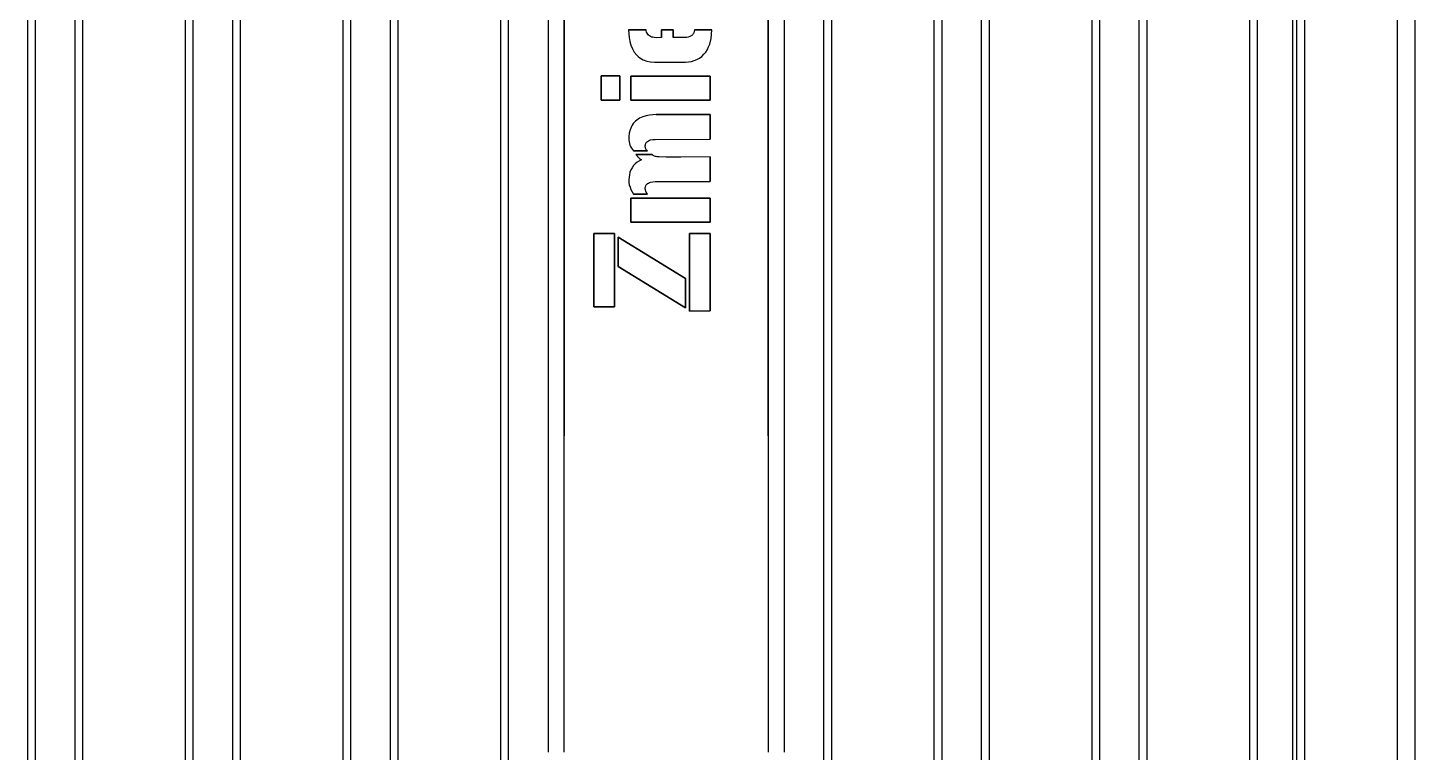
# Model space of a CAD drawing. Header units: millimetres. Extents: x 10366 to 18128, y 24546 to 29685.
# Drawn here: x 17330.2 to 17682.1, y 28093.4 to 28277.1 of the extents above; entities that cross this region are included whole.
import ezdxf

# ---------------------------------------------------------------- set-up
doc = ezdxf.new("R2010")
doc.units = ezdxf.units.MM
doc.header["$LTSCALE"] = 3
doc.layers.add('DomyÅ›lny', color=7, linetype='Continuous')

msp = doc.modelspace()

# ---------------------------------------------------------------- linework, layer by layer
at = {"layer": 'DomyÅ›lny'}
for p, q in [((17330.15, 27740.94), (17330.15, 28446.94)), ((17332.15, 27740.94), (17332.15, 28446.94)), ((17342.15, 27740.94), (17342.15, 28446.94)), ((17344.15, 27740.94), (17344.15, 28446.94)), ((17370.15, 27740.94), (17370.15, 28446.94)), ((17372.15, 27740.94), (17372.15, 28446.94)), ((17382.15, 27740.94), (17382.15, 28446.94)), ((17384.15, 27740.94), (17384.15, 28446.94)), ((17410.15, 27740.94), (17410.15, 28446.94)), ((17412.15, 27740.94), (17412.15, 28446.94)), ((17422.15, 27740.94), (17422.15, 28446.94)), ((17424.15, 27740.94), (17424.15, 28446.94)), ((17450.15, 27740.94), (17450.15, 28446.94)), ((17452.15, 27740.94), (17452.15, 28446.94)), ((17532.13, 27740.94), (17532.13, 28446.94)), ((17534.13, 27740.94), (17534.13, 28446.94)), ((17560.13, 27740.94), (17560.13, 28446.94)), ((17562.13, 27740.94), (17562.13, 28446.94)), ((17572.13, 27740.94), (17572.13, 28446.94)), ((17574.13, 27740.94), (17574.13, 28446.94)), ((17600.13, 27740.94), (17600.13, 28446.94)), ((17602.13, 27740.94), (17602.13, 28446.94)), ((17612.13, 27740.94), (17612.13, 28446.94)), ((17614.13, 27740.94), (17614.13, 28446.94)), ((17640.13, 27740.94), (17640.13, 28446.94)), ((17642.13, 27740.94), (17642.13, 28446.94)), ((17652.13, 27740.94), (17652.13, 28446.94)), ((17654.13, 27740.94), (17654.13, 28446.94)), ((17677.64, 27740.94), (17677.64, 28446.94)), ((17682.13, 27740.94), (17682.13, 28446.94)), ((17462.13, 28441.81), (17462.13, 28093.44)), ((17466.26, 28093.44), (17466.26, 28441.81)), ((17518, 28441.81), (17518, 28093.44)), ((17522.13, 28093.44), (17522.13, 28441.81)), ((17466.26, 28413.69), (17466.26, 28173.64)), ((17466.26, 28413.69), (17466.26, 28173.64)), ((17518, 28173.64), (17518, 28413.69)), ((17518, 28173.64), (17518, 28413.69)), ((17651.08, 27788.47), (17651.08, 28401.72)), ((17487, 28276.63), (17482.56, 28276.63)), ((17482.56, 28276.63), (17487, 28276.63)), ((17490.89, 28276.63), (17490.89, 28274.63)), ((17493.88, 28276.63), (17490.89, 28276.63)), ((17490.89, 28274.63), (17490.89, 28276.63)), ((17490.89, 28276.63), (17493.88, 28276.63)), ((17493.88, 28274.63), (17493.88, 28276.63)), ((17493.88, 28276.63), (17493.88, 28274.63)), ((17503.72, 28276.63), (17499.32, 28276.63)), ((17499.32, 28276.63), (17503.72, 28276.63)), ((17475.59, 28264.94), (17475.59, 28258.8)), ((17480.34, 28264.94), (17475.59, 28264.94)), ((17475.59, 28258.8), (17475.59, 28264.94)), ((17475.59, 28264.94), (17480.34, 28264.94)), ((17480.34, 28258.8), (17480.34, 28264.94)), ((17480.34, 28264.94), (17480.34, 28258.8)), ((17483.11, 28264.87), (17483.11, 28258.8)), ((17503.23, 28264.87), (17483.11, 28264.87)), ((17483.11, 28258.8), (17483.11, 28264.87)), ((17483.11, 28264.87), (17503.23, 28264.87)), ((17503.23, 28258.8), (17503.23, 28264.87)), ((17503.23, 28264.87), (17503.23, 28258.8)), ((17475.59, 28258.8), (17480.34, 28258.8)), ((17480.34, 28258.8), (17475.59, 28258.8)), ((17483.11, 28258.8), (17503.23, 28258.8)), ((17503.23, 28258.8), (17483.11, 28258.8)), ((17489.6, 28255.16), (17503.23, 28255.16)), ((17503.23, 28255.16), (17489.6, 28255.16)), ((17503.23, 28255.16), (17503.23, 28248.85)), ((17503.23, 28248.85), (17503.23, 28255.16)), ((17487.36, 28245.89), (17483.78, 28245.89)), ((17483.78, 28245.89), (17487.36, 28245.89)), ((17488.58, 28244.98), (17484.39, 28244.98)), ((17484.39, 28244.98), (17488.58, 28244.98)), ((17503.23, 28238.13), (17503.23, 28244.45)), ((17503.23, 28244.45), (17503.23, 28238.13)), ((17483.11, 28233.94), (17483.11, 28227.81)), ((17503.23, 28233.94), (17483.11, 28233.94)), ((17483.11, 28227.81), (17483.11, 28233.94)), ((17483.11, 28233.94), (17503.23, 28233.94)), ((17483.78, 28234.98), (17487.36, 28234.98)), ((17487.36, 28234.98), (17483.78, 28234.98)), ((17503.23, 28227.81), (17503.23, 28233.94)), ((17503.23, 28233.94), (17503.23, 28227.81)), ((17483.11, 28227.81), (17503.23, 28227.81)), ((17503.23, 28227.81), (17483.11, 28227.81)), ((17473.78, 28224.94), (17473.78, 28206.34)), ((17478.99, 28224.94), (17473.78, 28224.94)), ((17473.78, 28206.34), (17473.78, 28224.94)), ((17473.78, 28224.94), (17478.99, 28224.94)), ((17478.99, 28206.34), (17478.99, 28224.94)), ((17478.99, 28224.94), (17478.99, 28206.34)), ((17497, 28213.57), (17479.95, 28224.06)), ((17479.95, 28224.06), (17479.95, 28216.58)), ((17479.95, 28216.58), (17479.95, 28224.06)), ((17479.95, 28224.06), (17497, 28213.57)), ((17498.01, 28224.94), (17498.01, 28205.28)), ((17503.23, 28224.94), (17498.01, 28224.94)), ((17498.01, 28205.28), (17498.01, 28224.94)), ((17498.01, 28224.94), (17503.23, 28224.94)), ((17503.23, 28205.32), (17503.23, 28224.94)), ((17503.23, 28224.94), (17503.23, 28205.32)), ((17479.95, 28216.58), (17497, 28206.08)), ((17497, 28206.08), (17479.95, 28216.58)), ((17497, 28206.08), (17497, 28213.57)), ((17497, 28213.57), (17497, 28206.08)), ((17473.78, 28206.34), (17478.99, 28206.34)), ((17478.99, 28206.34), (17473.78, 28206.34)), ((17498.01, 28205.28), (17503.23, 28205.32)), ((17503.23, 28205.32), (17498.01, 28205.28))]:
    msp.add_line(p, q, dxfattribs=at)
for points in [[(17482.56, 28276.63, 0), (17482.71, 28274.65, 0), (17482.89, 28273.68, 0), (17483.16, 28272.72, 0), (17483.53, 28271.8, 0), (17484.02, 28270.94, 0), (17484.64, 28270.17, 0), (17485, 28269.83, 0), (17485.39, 28269.53, 0), (17485.81, 28269.26, 0), (17486.25, 28269.03, 0), (17487.17, 28268.68, 0), (17488.14, 28268.47, 0), (17489.12, 28268.38, 0), (17497.04, 28268.4, 0), (17498.51, 28268.61, 0), (17499.22, 28268.82, 0), (17499.91, 28269.1, 0), (17500.56, 28269.45, 0), (17501.16, 28269.89, 0), (17501.7, 28270.4, 0), (17502.17, 28270.98, 0), (17502.56, 28271.61, 0), (17502.88, 28272.28, 0), (17503.14, 28272.97, 0), (17503.5, 28274.41, 0), (17503.72, 28276.63, 0)], [(17482.56, 28276.63, 0), (17482.71, 28274.65, 0), (17482.89, 28273.68, 0), (17483.16, 28272.72, 0), (17483.53, 28271.8, 0), (17484.02, 28270.94, 0), (17484.64, 28270.17, 0), (17485, 28269.83, 0), (17485.39, 28269.53, 0), (17485.81, 28269.26, 0), (17486.25, 28269.03, 0), (17487.17, 28268.68, 0), (17488.14, 28268.47, 0), (17489.12, 28268.38, 0), (17497.04, 28268.4, 0), (17498.51, 28268.61, 0), (17499.22, 28268.82, 0), (17499.91, 28269.1, 0), (17500.56, 28269.45, 0), (17501.16, 28269.89, 0), (17501.7, 28270.4, 0), (17502.17, 28270.98, 0), (17502.56, 28271.61, 0), (17502.88, 28272.28, 0), (17503.14, 28272.97, 0), (17503.5, 28274.41, 0), (17503.72, 28276.63, 0)], [(17490.89, 28274.63, 0), (17489.65, 28274.62, 0), (17489.03, 28274.66, 0), (17488.72, 28274.71, 0), (17488.42, 28274.78, 0), (17488.13, 28274.9, 0), (17487.86, 28275.05, 0), (17487.62, 28275.24, 0), (17487.42, 28275.47, 0), (17487.25, 28275.74, 0), (17487.13, 28276.02, 0), (17487.05, 28276.32, 0), (17487, 28276.63, 0)], [(17490.89, 28274.63, 0), (17489.65, 28274.62, 0), (17489.03, 28274.66, 0), (17488.72, 28274.71, 0), (17488.42, 28274.78, 0), (17488.13, 28274.9, 0), (17487.86, 28275.05, 0), (17487.62, 28275.24, 0), (17487.42, 28275.47, 0), (17487.25, 28275.74, 0), (17487.13, 28276.02, 0), (17487.05, 28276.32, 0), (17487, 28276.63, 0)], [(17499.32, 28276.63, 0), (17499.23, 28276.23, 0), (17499.09, 28275.85, 0), (17499, 28275.67, 0), (17498.89, 28275.5, 0), (17498.76, 28275.34, 0), (17498.61, 28275.2, 0), (17498.45, 28275.08, 0), (17498.28, 28274.97, 0), (17498.1, 28274.88, 0), (17497.71, 28274.75, 0), (17497.32, 28274.67, 0), (17496.91, 28274.63, 0), (17493.88, 28274.63, 0)], [(17499.32, 28276.63, 0), (17499.23, 28276.23, 0), (17499.09, 28275.85, 0), (17499, 28275.67, 0), (17498.89, 28275.5, 0), (17498.76, 28275.34, 0), (17498.61, 28275.2, 0), (17498.45, 28275.08, 0), (17498.28, 28274.97, 0), (17498.1, 28274.88, 0), (17497.71, 28274.75, 0), (17497.32, 28274.67, 0), (17496.91, 28274.63, 0), (17493.88, 28274.63, 0)], [(17489.6, 28255.12, 0), (17487.87, 28254.98, 0), (17487.01, 28254.81, 0), (17486.17, 28254.56, 0), (17485.38, 28254.21, 0), (17484.64, 28253.74, 0), (17484.31, 28253.46, 0), (17484, 28253.15, 0), (17483.72, 28252.82, 0), (17483.48, 28252.46, 0), (17483.27, 28252.07, 0), (17482.95, 28251.26, 0), (17482.75, 28250.42, 0), (17482.65, 28249.55, 0), (17482.65, 28248.68, 0), (17482.7, 28248.25, 0), (17482.79, 28247.82, 0), (17482.92, 28247.4, 0), (17483.09, 28247, 0), (17483.29, 28246.61, 0), (17483.78, 28245.89, 0)], [(17489.6, 28255.12, 0), (17487.87, 28254.98, 0), (17487.01, 28254.81, 0), (17486.17, 28254.56, 0), (17485.38, 28254.21, 0), (17484.64, 28253.74, 0), (17484.31, 28253.46, 0), (17484, 28253.15, 0), (17483.72, 28252.82, 0), (17483.48, 28252.46, 0), (17483.27, 28252.07, 0), (17482.95, 28251.26, 0), (17482.75, 28250.42, 0), (17482.65, 28249.55, 0), (17482.65, 28248.68, 0), (17482.7, 28248.25, 0), (17482.79, 28247.82, 0), (17482.92, 28247.4, 0), (17483.09, 28247, 0), (17483.29, 28246.61, 0), (17483.78, 28245.89, 0)], [(17487.36, 28245.89, 0), (17487.15, 28246.1, 0), (17487.06, 28246.21, 0), (17486.98, 28246.34, 0), (17486.92, 28246.47, 0), (17486.87, 28246.6, 0), (17486.83, 28246.75, 0), (17486.8, 28246.89, 0), (17486.79, 28247.18, 0), (17486.83, 28247.47, 0), (17486.86, 28247.62, 0), (17486.91, 28247.75, 0), (17486.98, 28247.88, 0), (17487.05, 28248.01, 0), (17487.15, 28248.12, 0), (17487.25, 28248.23, 0), (17487.36, 28248.32, 0), (17487.61, 28248.48, 0), (17487.88, 28248.6, 0), (17488.16, 28248.69, 0), (17488.73, 28248.8, 0), (17489.31, 28248.84, 0), (17503.23, 28248.85, 0)], [(17487.36, 28245.89, 0), (17487.15, 28246.1, 0), (17487.06, 28246.21, 0), (17486.98, 28246.34, 0), (17486.92, 28246.47, 0), (17486.87, 28246.6, 0), (17486.83, 28246.75, 0), (17486.8, 28246.89, 0), (17486.79, 28247.18, 0), (17486.83, 28247.47, 0), (17486.86, 28247.62, 0), (17486.91, 28247.75, 0), (17486.98, 28247.88, 0), (17487.05, 28248.01, 0), (17487.15, 28248.12, 0), (17487.25, 28248.23, 0), (17487.36, 28248.32, 0), (17487.61, 28248.48, 0), (17487.88, 28248.6, 0), (17488.16, 28248.69, 0), (17488.73, 28248.8, 0), (17489.31, 28248.84, 0), (17503.23, 28248.85, 0)], [(17485.88, 28243.65, 0), (17485.3, 28243.37, 0), (17484.75, 28243.04, 0), (17484.25, 28242.63, 0), (17483.81, 28242.17, 0), (17483.44, 28241.65, 0), (17483.14, 28241.08, 0), (17482.92, 28240.48, 0), (17482.77, 28239.86, 0), (17482.68, 28239.22, 0), (17482.64, 28238.58, 0), (17482.66, 28237.94, 0), (17482.76, 28237.31, 0), (17482.93, 28236.69, 0), (17483.16, 28236.1, 0), (17483.44, 28235.52, 0), (17483.78, 28234.98, 0)], [(17485.88, 28243.65, 0), (17485.3, 28243.37, 0), (17484.75, 28243.04, 0), (17484.25, 28242.63, 0), (17483.81, 28242.17, 0), (17483.44, 28241.65, 0), (17483.14, 28241.08, 0), (17482.92, 28240.48, 0), (17482.77, 28239.86, 0), (17482.68, 28239.22, 0), (17482.64, 28238.58, 0), (17482.66, 28237.94, 0), (17482.76, 28237.31, 0), (17482.93, 28236.69, 0), (17483.16, 28236.1, 0), (17483.44, 28235.52, 0), (17483.78, 28234.98, 0)], [(17484.39, 28244.98, 0), (17485.08, 28244.25, 0), (17485.46, 28243.93, 0), (17485.88, 28243.65, 0)], [(17484.39, 28244.98, 0), (17485.08, 28244.25, 0), (17485.46, 28243.93, 0), (17485.88, 28243.65, 0)], [(17503.23, 28244.45, 0), (17495.83, 28244.3, 0), (17492.14, 28244.36, 0), (17490.29, 28244.43, 0), (17489.83, 28244.45, 0), (17489.6, 28244.47, 0), (17489.37, 28244.52, 0), (17489.15, 28244.59, 0), (17488.94, 28244.68, 0), (17488.84, 28244.74, 0), (17488.75, 28244.81, 0), (17488.66, 28244.89, 0), (17488.58, 28244.98, 0)], [(17503.23, 28244.45, 0), (17495.83, 28244.3, 0), (17492.14, 28244.36, 0), (17490.29, 28244.43, 0), (17489.83, 28244.45, 0), (17489.6, 28244.47, 0), (17489.37, 28244.52, 0), (17489.15, 28244.59, 0), (17488.94, 28244.68, 0), (17488.84, 28244.74, 0), (17488.75, 28244.81, 0), (17488.66, 28244.89, 0), (17488.58, 28244.98, 0)], [(17487.36, 28234.98, 0), (17487.18, 28235.21, 0), (17487.03, 28235.46, 0), (17486.91, 28235.73, 0), (17486.83, 28236.02, 0), (17486.79, 28236.31, 0), (17486.8, 28236.61, 0), (17486.82, 28236.75, 0), (17486.86, 28236.9, 0), (17486.91, 28237.04, 0), (17486.97, 28237.17, 0), (17487.05, 28237.29, 0), (17487.15, 28237.41, 0), (17487.25, 28237.51, 0), (17487.36, 28237.61, 0), (17487.61, 28237.77, 0), (17487.88, 28237.89, 0), (17488.17, 28237.98, 0), (17488.75, 28238.08, 0), (17489.34, 28238.13, 0), (17503.23, 28238.13, 0)], [(17487.36, 28234.98, 0), (17487.18, 28235.21, 0), (17487.03, 28235.46, 0), (17486.91, 28235.73, 0), (17486.83, 28236.02, 0), (17486.79, 28236.31, 0), (17486.8, 28236.61, 0), (17486.82, 28236.75, 0), (17486.86, 28236.9, 0), (17486.91, 28237.04, 0), (17486.97, 28237.17, 0), (17487.05, 28237.29, 0), (17487.15, 28237.41, 0), (17487.25, 28237.51, 0), (17487.36, 28237.61, 0), (17487.61, 28237.77, 0), (17487.88, 28237.89, 0), (17488.17, 28237.98, 0), (17488.75, 28238.08, 0), (17489.34, 28238.13, 0), (17503.23, 28238.13, 0)]]:
    msp.add_polyline3d(points, dxfattribs=at)

doc.saveas('drawing.dxf')
